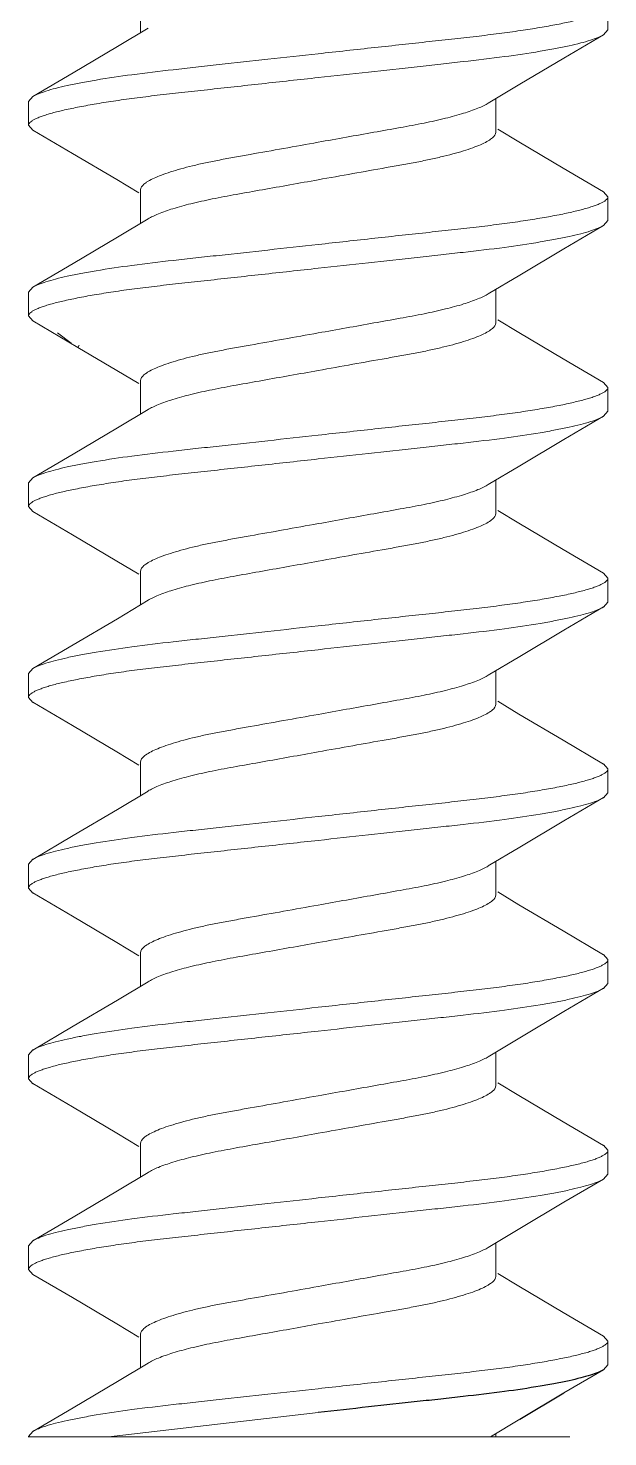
# Model space of a CAD drawing. Header units: inches. Extents: x 8 to 28, y 8.2 to 13.5.
# Drawn here: x 8.4572 to 8.6474, y 11.6636 to 12.1252 of the extents above; entities that cross this region are included whole.
import ezdxf

# ---------------------------------------------------------------- set-up
doc = ezdxf.new("R2010")
doc.units = ezdxf.units.IN
doc.header["$MEASUREMENT"] = 0
doc.layers.get('0').update_dxf_attribs({"true_color": 0xc2ced6})
doc.layers.add('SHADE-BRACKET', color=7, linetype='Continuous', lineweight=30)
doc.layers.add('SHADE-BRACKET_SCREW', color=7, linetype='Continuous', lineweight=5)

# ---------------------------------------------------------------- blocks, each defined once
blk = doc.blocks.new('SCREW1-085603')
at = {"color": 7, "linetype": 'Continuous'}
blk.add_line((8.61844, 11.66934), (8.63295, 11.67794), dxfattribs=at)
blk.add_open_spline([(8.64593, 11.68554), (8.64536, 11.6852), (8.64395, 11.68455), (8.64146, 11.68369), (8.63829, 11.6828), (8.63447, 11.68191), (8.63003, 11.68101), (8.62297, 11.67976), (8.61287, 11.67826), (8.60197, 11.67699), (8.59243, 11.67594), (8.58208, 11.6748), (8.56869, 11.67334), (8.55786, 11.67215), (8.55236, 11.67155)], degree=3, knots=[0, 0, 0, 0, 0.020948, 0.048787, 0.083488, 0.124911, 0.172786, 0.226791, 0.351632, 0.495834, 0.573894, 0.655173, 0.824996, 1, 1, 1, 1], dxfattribs=at)
at = {"layer": 'SHADE-BRACKET_SCREW', "linetype": 'Continuous'}
for p, q in [((8.49407, 12.13472), (8.49407, 12.12374)), ((8.64736, 12.12467), (8.64736, 12.13247)), ((8.49657, 12.12523), (8.48652, 12.11921)), ((8.64736, 12.12467), (8.64593, 12.12303)), ((8.48652, 12.11921), (8.47201, 12.11061)), ((8.63295, 12.11544), (8.64593, 12.12307)), ((8.61844, 12.10684), (8.63295, 12.11544)), ((8.47201, 12.11061), (8.45878, 12.10283)), ((8.60815, 12.10066), (8.61844, 12.10684)), ((8.45736, 12.10122), (8.45878, 12.10286)), ((8.45736, 12.10122), (8.45736, 12.09342)), ((8.61064, 12.10216), (8.61064, 12.09117)), ((8.45736, 12.09342), (8.45878, 12.09178)), ((8.45878, 12.09182), (8.47176, 12.08419)), ((8.61819, 12.08796), (8.61122, 12.09214)), ((8.63271, 12.07936), (8.61819, 12.08796)), ((8.47176, 12.08419), (8.48627, 12.07559)), ((8.64593, 12.07158), (8.63271, 12.07936)), ((8.48627, 12.07559), (8.49349, 12.07125)), ((8.49407, 12.07222), (8.49407, 12.06124)), ((8.64736, 12.06997), (8.64593, 12.07161)), ((8.64736, 12.06217), (8.64736, 12.06997)), ((8.49657, 12.06273), (8.48652, 12.05671)), ((8.63295, 12.05294), (8.64593, 12.06057)), ((8.64736, 12.06217), (8.64593, 12.06053)), ((8.48652, 12.05671), (8.47201, 12.04811)), ((8.61844, 12.04434), (8.63295, 12.05294)), ((8.47201, 12.04811), (8.45878, 12.04033)), ((8.45736, 12.03872), (8.45878, 12.04036)), ((8.60815, 12.03816), (8.61844, 12.04434)), ((8.45736, 12.03872), (8.45736, 12.03092)), ((8.61064, 12.03966), (8.61064, 12.02867)), ((8.45736, 12.03092), (8.45878, 12.02928)), ((8.45878, 12.02932), (8.47355, 12.02063)), ((8.61819, 12.02546), (8.61122, 12.02964)), ((8.46688, 12.02542), (8.47132, 12.02195)), ((8.63271, 12.01686), (8.61819, 12.02546)), ((8.47355, 12.02063), (8.47391, 12.02136)), ((8.47355, 12.02062), (8.48627, 12.01309)), ((8.48627, 12.01309), (8.49349, 12.00875)), ((8.64593, 12.00908), (8.63271, 12.01686)), ((8.49407, 12.00972), (8.49407, 11.99874)), ((8.64736, 12.00747), (8.64593, 12.00911)), ((8.64736, 11.99967), (8.64736, 12.00747)), ((8.49657, 12.00023), (8.48652, 11.99421)), ((8.64736, 11.99967), (8.64593, 11.99803)), ((8.48652, 11.99421), (8.47201, 11.98561)), ((8.63295, 11.99044), (8.64593, 11.99807)), ((8.61844, 11.98184), (8.63295, 11.99044)), ((8.47201, 11.98561), (8.45878, 11.97783)), ((8.60815, 11.97566), (8.61844, 11.98184)), ((8.45736, 11.97622), (8.45878, 11.97786)), ((8.45736, 11.97622), (8.45736, 11.96842)), ((8.61064, 11.97716), (8.61064, 11.96617)), ((8.45736, 11.96842), (8.45878, 11.96678)), ((8.45878, 11.96682), (8.47176, 11.95919)), ((8.61819, 11.96296), (8.61122, 11.96714)), ((8.63271, 11.95436), (8.61819, 11.96296)), ((8.47176, 11.95919), (8.48627, 11.95059)), ((8.64593, 11.94658), (8.63271, 11.95436)), ((8.48627, 11.95059), (8.49349, 11.94625)), ((8.49407, 11.94722), (8.49407, 11.93624)), ((8.64736, 11.94497), (8.64593, 11.94661)), ((8.64736, 11.93717), (8.64736, 11.94497)), ((8.49657, 11.93773), (8.48652, 11.93171)), ((8.63295, 11.92794), (8.64593, 11.93557)), ((8.64736, 11.93717), (8.64593, 11.93553)), ((8.48652, 11.93171), (8.47201, 11.92311)), ((8.61844, 11.91934), (8.63295, 11.92794)), ((8.47201, 11.92311), (8.45878, 11.91533)), ((8.60815, 11.91316), (8.61844, 11.91934)), ((8.45736, 11.91372), (8.45878, 11.91536)), ((8.45736, 11.91372), (8.45736, 11.90592)), ((8.61064, 11.91466), (8.61064, 11.90367)), ((8.45736, 11.90592), (8.45878, 11.90428)), ((8.45878, 11.90432), (8.47176, 11.89669)), ((8.61819, 11.90046), (8.61122, 11.90464)), ((8.63271, 11.89186), (8.61819, 11.90046)), ((8.47176, 11.89669), (8.48627, 11.88809)), ((8.48627, 11.88809), (8.49349, 11.88375)), ((8.64593, 11.88408), (8.63271, 11.89186)), ((8.49407, 11.88472), (8.49407, 11.87374)), ((8.64736, 11.88247), (8.64593, 11.88411)), ((8.64736, 11.87467), (8.64736, 11.88247)), ((8.49657, 11.87523), (8.48652, 11.86921)), ((8.64736, 11.87467), (8.64593, 11.87303)), ((8.63295, 11.86544), (8.64593, 11.87307)), ((8.48652, 11.86921), (8.47201, 11.86061)), ((8.61844, 11.85684), (8.63295, 11.86544)), ((8.47201, 11.86061), (8.45878, 11.85283)), ((8.60815, 11.85066), (8.61844, 11.85684)), ((8.45736, 11.85122), (8.45878, 11.85286)), ((8.45736, 11.85122), (8.45736, 11.84342)), ((8.61064, 11.85216), (8.61064, 11.84117)), ((8.45736, 11.84342), (8.45878, 11.84178)), ((8.45878, 11.84182), (8.47176, 11.83419)), ((8.61819, 11.83796), (8.61122, 11.84214)), ((8.63271, 11.82936), (8.61819, 11.83796)), ((8.47176, 11.83419), (8.48627, 11.82559)), ((8.64593, 11.82158), (8.63271, 11.82936)), ((8.48627, 11.82559), (8.49349, 11.82125)), ((8.49407, 11.82222), (8.49407, 11.81124)), ((8.64736, 11.81997), (8.64593, 11.82161)), ((8.64736, 11.81217), (8.64736, 11.81997)), ((8.49657, 11.81273), (8.48652, 11.80671)), ((8.63295, 11.80294), (8.64593, 11.81057)), ((8.64736, 11.81217), (8.64593, 11.81053)), ((8.48652, 11.80671), (8.47201, 11.79811)), ((8.61844, 11.79434), (8.63295, 11.80294)), ((8.47201, 11.79811), (8.45878, 11.79033)), ((8.60815, 11.78816), (8.61844, 11.79434)), ((8.45736, 11.78872), (8.45878, 11.79036)), ((8.45736, 11.78872), (8.45736, 11.78092)), ((8.61064, 11.78966), (8.61064, 11.77867)), ((8.45736, 11.78092), (8.45878, 11.77928)), ((8.45878, 11.77932), (8.47176, 11.77169)), ((8.61819, 11.77546), (8.61122, 11.77964)), ((8.63271, 11.76686), (8.61819, 11.77546)), ((8.47176, 11.77169), (8.48627, 11.76309)), ((8.64593, 11.75908), (8.63271, 11.76686)), ((8.48627, 11.76309), (8.49349, 11.75875)), ((8.49407, 11.75972), (8.49407, 11.74874)), ((8.64736, 11.75747), (8.64593, 11.75911)), ((8.64736, 11.74967), (8.64736, 11.75747)), ((8.49657, 11.75023), (8.48652, 11.74421)), ((8.64736, 11.74967), (8.64593, 11.74803)), ((8.63295, 11.74044), (8.64593, 11.74807)), ((8.48652, 11.74421), (8.47201, 11.73561)), ((8.61844, 11.73184), (8.63295, 11.74044)), ((8.47201, 11.73561), (8.45878, 11.72783)), ((8.60815, 11.72566), (8.61844, 11.73184)), ((8.45736, 11.72622), (8.45878, 11.72786)), ((8.45736, 11.72622), (8.45736, 11.71842)), ((8.61064, 11.72716), (8.61064, 11.71617)), ((8.45736, 11.71842), (8.45878, 11.71678)), ((8.61819, 11.71296), (8.61122, 11.71714)), ((8.45878, 11.71682), (8.47176, 11.70919)), ((8.63271, 11.70436), (8.61819, 11.71296)), ((8.47176, 11.70919), (8.48627, 11.70059)), ((8.64593, 11.69658), (8.63271, 11.70436)), ((8.48627, 11.70059), (8.49349, 11.69625)), ((8.49407, 11.69722), (8.49407, 11.68624)), ((8.64736, 11.69497), (8.64593, 11.69661)), ((8.64736, 11.68717), (8.64736, 11.69497)), ((8.49657, 11.68773), (8.48652, 11.68171)), ((8.63295, 11.67794), (8.64593, 11.68557)), ((8.64736, 11.68717), (8.64593, 11.68553))]:
    blk.add_line(p, q, dxfattribs=at)
at = {"layer": 'SHADE-BRACKET_SCREW'}
for p, q in [((8.48652, 11.68171), (8.47201, 11.67311)), ((8.47201, 11.67311), (8.45878, 11.66533)), ((8.55236, 11.67155), (8.48361, 11.66359)), ((8.60883, 11.66357), (8.61844, 11.66934)), ((8.63494, 11.66357), (8.45722, 11.66357)), ((8.45736, 11.66372), (8.45878, 11.66536)), ((8.61064, 11.66466), (8.61064, 11.66357))]:
    blk.add_line(p, q, dxfattribs=at)
at = {"layer": 'SHADE-BRACKET_SCREW', "linetype": 'Continuous'}
for points, knots in [([(8.55236, 12.11685), (8.55853, 12.11753), (8.56772, 12.11854), (8.57984, 12.11986), (8.58859, 12.12081), (8.59699, 12.12173), (8.60497, 12.12263), (8.61244, 12.12355), (8.61933, 12.12451), (8.62557, 12.12551), (8.63111, 12.12651), (8.63589, 12.12752), (8.63937, 12.12839), (8.64174, 12.1291), (8.6432, 12.12959), (8.64445, 12.13008), (8.64548, 12.13057), (8.64628, 12.13104), (8.64687, 12.13151), (8.64725, 12.13197), (8.64736, 12.13232), (8.64736, 12.13247)], [0, 0, 0, 0, 0.191926, 0.285647, 0.376594, 0.463938, 0.546872, 0.624622, 0.69646, 0.761742, 0.819858, 0.870312, 0.912669, 0.930712, 0.946635, 0.960426, 0.972091, 0.981675, 0.989299, 0.995219, 1, 1, 1, 1]), ([(8.64593, 12.12304), (8.64536, 12.1227), (8.64395, 12.12205), (8.64146, 12.12119), (8.63829, 12.1203), (8.63447, 12.11941), (8.63003, 12.11851), (8.62297, 12.11726), (8.61287, 12.11576), (8.60197, 12.11449), (8.59243, 12.11344), (8.58208, 12.1123), (8.56869, 12.11084), (8.55786, 12.10965), (8.55236, 12.10905)], [0, 0, 0, 0, 0.020948, 0.048787, 0.083488, 0.124911, 0.172786, 0.226791, 0.351632, 0.495834, 0.573894, 0.655173, 0.824996, 1, 1, 1, 1]), ([(8.45878, 12.10286), (8.45935, 12.1032), (8.46076, 12.10384), (8.46325, 12.10471), (8.46642, 12.10559), (8.47024, 12.10649), (8.47468, 12.10738), (8.48174, 12.10864), (8.49184, 12.11013), (8.50274, 12.11141), (8.51228, 12.11245), (8.52263, 12.11359), (8.53602, 12.11505), (8.54686, 12.11624), (8.55236, 12.11685)], [0, 0, 0, 0, 0.020948, 0.048787, 0.083489, 0.124912, 0.172787, 0.226792, 0.351633, 0.495836, 0.573896, 0.655174, 0.824996, 1, 1, 1, 1]), ([(8.55236, 12.10905), (8.54618, 12.10837), (8.53699, 12.10736), (8.52487, 12.10604), (8.51612, 12.10508), (8.50772, 12.10415), (8.49974, 12.10326), (8.49227, 12.10235), (8.48538, 12.10138), (8.47914, 12.10039), (8.4736, 12.09938), (8.46882, 12.09838), (8.46534, 12.09751), (8.46297, 12.0968), (8.46151, 12.0963), (8.46026, 12.09581), (8.45923, 12.09533), (8.45843, 12.09486), (8.45784, 12.09439), (8.45746, 12.09392), (8.45736, 12.09358), (8.45736, 12.09342)], [0, 0, 0, 0, 0.191926, 0.285649, 0.376598, 0.463942, 0.546875, 0.624623, 0.696462, 0.761746, 0.819863, 0.870316, 0.912672, 0.930715, 0.946638, 0.960429, 0.972093, 0.981677, 0.9893, 0.99522, 1, 1, 1, 1]), ([(8.55236, 12.08785), (8.55544, 12.0884), (8.56154, 12.08949), (8.57049, 12.09109), (8.579, 12.09261), (8.58684, 12.09403), (8.5938, 12.09557), (8.59969, 12.09717), (8.60386, 12.09859), (8.60654, 12.09976), (8.60765, 12.10035), (8.60815, 12.10064)], [0, 0, 0, 0, 0.163751, 0.323578, 0.475301, 0.615268, 0.740207, 0.847348, 0.934421, 0.969943, 1, 1, 1, 1]), ([(8.61064, 12.09117), (8.61064, 12.09045), (8.60987, 12.08956), (8.60886, 12.08879), (8.60777, 12.08809), (8.60607, 12.08723), (8.60362, 12.08622), (8.60068, 12.08522), (8.59729, 12.08421), (8.59346, 12.08322), (8.58923, 12.08225), (8.58464, 12.08133), (8.57974, 12.08043), (8.57273, 12.07918), (8.56357, 12.07756), (8.55614, 12.07623), (8.55236, 12.07555)], [0, 0, 0, 0, 0.035498, 0.048473, 0.063325, 0.098788, 0.141982, 0.192728, 0.250682, 0.315413, 0.386372, 0.462975, 0.54456, 0.630399, 0.811708, 1, 1, 1, 1]), ([(8.49407, 12.07222), (8.49407, 12.07295), (8.49484, 12.07383), (8.49585, 12.0746), (8.49694, 12.07531), (8.49864, 12.07617), (8.50109, 12.07717), (8.50403, 12.07818), (8.50743, 12.07918), (8.51125, 12.08018), (8.51548, 12.08114), (8.52007, 12.08206), (8.52497, 12.08296), (8.53198, 12.08421), (8.54114, 12.08584), (8.54857, 12.08717), (8.55236, 12.08785)], [0, 0, 0, 0, 0.0355, 0.048476, 0.063327, 0.09879, 0.141984, 0.19273, 0.250683, 0.315414, 0.386374, 0.462977, 0.544561, 0.6304, 0.811708, 1, 1, 1, 1]), ([(8.49656, 12.06274), (8.49706, 12.06304), (8.49817, 12.06362), (8.50085, 12.0648), (8.50501, 12.06623), (8.51091, 12.06782), (8.51787, 12.06935), (8.52571, 12.07081), (8.53422, 12.07231), (8.54318, 12.0739), (8.54927, 12.07499), (8.55236, 12.07555)], [0, 0, 0, 0, 0.030085, 0.065638, 0.152728, 0.259843, 0.384768, 0.524736, 0.676447, 0.836264, 1, 1, 1, 1]), ([(8.55236, 12.05435), (8.55853, 12.05503), (8.56772, 12.05604), (8.57984, 12.05736), (8.58859, 12.05831), (8.59699, 12.05923), (8.60497, 12.06013), (8.61244, 12.06105), (8.61933, 12.06201), (8.62557, 12.06301), (8.63111, 12.06401), (8.63589, 12.06502), (8.63937, 12.06589), (8.64174, 12.0666), (8.6432, 12.06709), (8.64445, 12.06758), (8.64548, 12.06807), (8.64628, 12.06854), (8.64687, 12.06901), (8.64725, 12.06947), (8.64736, 12.06982), (8.64736, 12.06997)], [0, 0, 0, 0, 0.191926, 0.285647, 0.376594, 0.463938, 0.546872, 0.624622, 0.69646, 0.761742, 0.819858, 0.870312, 0.912669, 0.930712, 0.946635, 0.960426, 0.972091, 0.981675, 0.989299, 0.995219, 1, 1, 1, 1]), ([(8.64593, 12.06054), (8.64536, 12.0602), (8.64395, 12.05955), (8.64146, 12.05869), (8.63829, 12.0578), (8.63447, 12.05691), (8.63003, 12.05601), (8.62297, 12.05476), (8.61287, 12.05326), (8.60197, 12.05199), (8.59243, 12.05094), (8.58208, 12.0498), (8.56869, 12.04834), (8.55786, 12.04715), (8.55236, 12.04655)], [0, 0, 0, 0, 0.020948, 0.048787, 0.083488, 0.124911, 0.172786, 0.226791, 0.351632, 0.495834, 0.573894, 0.655173, 0.824996, 1, 1, 1, 1]), ([(8.45878, 12.04036), (8.45935, 12.0407), (8.46076, 12.04134), (8.46325, 12.04221), (8.46642, 12.04309), (8.47024, 12.04399), (8.47468, 12.04488), (8.48174, 12.04614), (8.49184, 12.04763), (8.50274, 12.04891), (8.51228, 12.04995), (8.52263, 12.05109), (8.53602, 12.05255), (8.54686, 12.05374), (8.55236, 12.05435)], [0, 0, 0, 0, 0.020948, 0.048787, 0.083489, 0.124912, 0.172787, 0.226792, 0.351633, 0.495836, 0.573896, 0.655174, 0.824996, 1, 1, 1, 1]), ([(8.55236, 12.04655), (8.54618, 12.04587), (8.53699, 12.04486), (8.52487, 12.04354), (8.51612, 12.04258), (8.50772, 12.04165), (8.49974, 12.04076), (8.49227, 12.03985), (8.48538, 12.03888), (8.47914, 12.03789), (8.4736, 12.03688), (8.46882, 12.03588), (8.46534, 12.03501), (8.46297, 12.0343), (8.46151, 12.0338), (8.46026, 12.03331), (8.45923, 12.03283), (8.45843, 12.03236), (8.45784, 12.03189), (8.45746, 12.03142), (8.45736, 12.03108), (8.45736, 12.03092)], [0, 0, 0, 0, 0.191926, 0.285649, 0.376598, 0.463942, 0.546875, 0.624623, 0.696462, 0.761746, 0.819863, 0.870316, 0.912672, 0.930715, 0.946638, 0.960429, 0.972093, 0.981677, 0.9893, 0.99522, 1, 1, 1, 1]), ([(8.55236, 12.02535), (8.55544, 12.0259), (8.56154, 12.02699), (8.57049, 12.02859), (8.579, 12.03011), (8.58684, 12.03153), (8.5938, 12.03307), (8.59969, 12.03467), (8.60386, 12.03609), (8.60654, 12.03726), (8.60765, 12.03785), (8.60815, 12.03814)], [0, 0, 0, 0, 0.163751, 0.323578, 0.475301, 0.615268, 0.740207, 0.847348, 0.934421, 0.969943, 1, 1, 1, 1]), ([(8.61064, 12.02867), (8.61064, 12.02795), (8.60987, 12.02706), (8.60886, 12.02629), (8.60777, 12.02559), (8.60607, 12.02473), (8.60362, 12.02372), (8.60068, 12.02272), (8.59729, 12.02171), (8.59346, 12.02072), (8.58923, 12.01975), (8.58464, 12.01883), (8.57974, 12.01793), (8.57273, 12.01668), (8.56357, 12.01506), (8.55614, 12.01373), (8.55236, 12.01305)], [0, 0, 0, 0, 0.035498, 0.048473, 0.063325, 0.098788, 0.141982, 0.192728, 0.250682, 0.315413, 0.386372, 0.462975, 0.54456, 0.630399, 0.811708, 1, 1, 1, 1]), ([(8.49407, 12.00972), (8.49407, 12.01045), (8.49484, 12.01133), (8.49585, 12.0121), (8.49694, 12.01281), (8.49864, 12.01367), (8.50109, 12.01467), (8.50403, 12.01568), (8.50743, 12.01668), (8.51125, 12.01768), (8.51548, 12.01864), (8.52007, 12.01956), (8.52497, 12.02046), (8.53198, 12.02171), (8.54114, 12.02334), (8.54857, 12.02467), (8.55236, 12.02535)], [0, 0, 0, 0, 0.0355, 0.048476, 0.063327, 0.09879, 0.141984, 0.19273, 0.250683, 0.315414, 0.386374, 0.462977, 0.544561, 0.6304, 0.811708, 1, 1, 1, 1]), ([(8.49656, 12.00024), (8.49706, 12.00054), (8.49817, 12.00112), (8.50085, 12.0023), (8.50501, 12.00373), (8.51091, 12.00532), (8.51787, 12.00685), (8.52571, 12.00831), (8.53422, 12.00981), (8.54318, 12.0114), (8.54927, 12.01249), (8.55236, 12.01305)], [0, 0, 0, 0, 0.030085, 0.065638, 0.152728, 0.259843, 0.384768, 0.524736, 0.676447, 0.836264, 1, 1, 1, 1]), ([(8.55236, 11.99185), (8.55853, 11.99253), (8.56772, 11.99354), (8.57984, 11.99486), (8.58859, 11.99581), (8.59699, 11.99673), (8.60497, 11.99763), (8.61244, 11.99855), (8.61933, 11.99951), (8.62557, 12.00051), (8.63111, 12.00151), (8.63589, 12.00252), (8.63937, 12.00339), (8.64174, 12.0041), (8.6432, 12.00459), (8.64445, 12.00508), (8.64548, 12.00557), (8.64628, 12.00604), (8.64687, 12.00651), (8.64725, 12.00697), (8.64736, 12.00732), (8.64736, 12.00747)], [0, 0, 0, 0, 0.191926, 0.285647, 0.376594, 0.463938, 0.546872, 0.624622, 0.69646, 0.761742, 0.819858, 0.870312, 0.912669, 0.930712, 0.946635, 0.960426, 0.972091, 0.981675, 0.989299, 0.995219, 1, 1, 1, 1]), ([(8.64593, 11.99804), (8.64536, 11.9977), (8.64395, 11.99705), (8.64146, 11.99619), (8.63829, 11.9953), (8.63447, 11.99441), (8.63003, 11.99351), (8.62297, 11.99226), (8.61287, 11.99076), (8.60197, 11.98949), (8.59243, 11.98844), (8.58208, 11.9873), (8.56869, 11.98584), (8.55786, 11.98465), (8.55236, 11.98405)], [0, 0, 0, 0, 0.020948, 0.048787, 0.083488, 0.124911, 0.172786, 0.226791, 0.351632, 0.495834, 0.573894, 0.655173, 0.824996, 1, 1, 1, 1]), ([(8.45878, 11.97786), (8.45935, 11.9782), (8.46076, 11.97884), (8.46325, 11.97971), (8.46642, 11.98059), (8.47024, 11.98149), (8.47468, 11.98238), (8.48174, 11.98364), (8.49184, 11.98513), (8.50274, 11.98641), (8.51228, 11.98745), (8.52263, 11.98859), (8.53602, 11.99005), (8.54686, 11.99124), (8.55236, 11.99185)], [0, 0, 0, 0, 0.020948, 0.048787, 0.083489, 0.124912, 0.172787, 0.226792, 0.351633, 0.495836, 0.573896, 0.655174, 0.824996, 1, 1, 1, 1]), ([(8.55236, 11.98405), (8.54618, 11.98337), (8.53699, 11.98236), (8.52487, 11.98104), (8.51612, 11.98008), (8.50772, 11.97915), (8.49974, 11.97826), (8.49227, 11.97735), (8.48538, 11.97638), (8.47914, 11.97539), (8.4736, 11.97438), (8.46882, 11.97338), (8.46534, 11.97251), (8.46297, 11.9718), (8.46151, 11.9713), (8.46026, 11.97081), (8.45923, 11.97033), (8.45843, 11.96986), (8.45784, 11.96939), (8.45746, 11.96892), (8.45736, 11.96858), (8.45736, 11.96842)], [0, 0, 0, 0, 0.191926, 0.285649, 0.376598, 0.463942, 0.546875, 0.624623, 0.696462, 0.761746, 0.819863, 0.870316, 0.912672, 0.930715, 0.946638, 0.960429, 0.972093, 0.981677, 0.9893, 0.99522, 1, 1, 1, 1]), ([(8.55236, 11.96285), (8.55544, 11.9634), (8.56154, 11.96449), (8.57049, 11.96609), (8.579, 11.96761), (8.58684, 11.96903), (8.5938, 11.97057), (8.59969, 11.97217), (8.60386, 11.97359), (8.60654, 11.97476), (8.60765, 11.97535), (8.60815, 11.97564)], [0, 0, 0, 0, 0.163751, 0.323578, 0.475301, 0.615268, 0.740207, 0.847348, 0.934421, 0.969943, 1, 1, 1, 1]), ([(8.49407, 11.94722), (8.49407, 11.94795), (8.49484, 11.94883), (8.49585, 11.9496), (8.49694, 11.95031), (8.49864, 11.95117), (8.50109, 11.95217), (8.50403, 11.95318), (8.50743, 11.95418), (8.51125, 11.95518), (8.51548, 11.95614), (8.52007, 11.95706), (8.52497, 11.95796), (8.53198, 11.95921), (8.54114, 11.96084), (8.54857, 11.96217), (8.55236, 11.96285)], [0, 0, 0, 0, 0.0355, 0.048476, 0.063327, 0.09879, 0.141984, 0.19273, 0.250683, 0.315414, 0.386374, 0.462977, 0.544561, 0.6304, 0.811708, 1, 1, 1, 1]), ([(8.61064, 11.96617), (8.61064, 11.96545), (8.60987, 11.96456), (8.60886, 11.96379), (8.60777, 11.96309), (8.60607, 11.96223), (8.60362, 11.96122), (8.60068, 11.96022), (8.59729, 11.95921), (8.59346, 11.95822), (8.58923, 11.95725), (8.58464, 11.95633), (8.57974, 11.95543), (8.57273, 11.95418), (8.56357, 11.95256), (8.55614, 11.95123), (8.55236, 11.95055)], [0, 0, 0, 0, 0.035498, 0.048473, 0.063325, 0.098788, 0.141982, 0.192728, 0.250682, 0.315413, 0.386372, 0.462975, 0.54456, 0.630399, 0.811708, 1, 1, 1, 1]), ([(8.49656, 11.93774), (8.49706, 11.93804), (8.49817, 11.93862), (8.50085, 11.9398), (8.50501, 11.94123), (8.51091, 11.94282), (8.51787, 11.94435), (8.52571, 11.94581), (8.53422, 11.94731), (8.54318, 11.9489), (8.54927, 11.94999), (8.55236, 11.95055)], [0, 0, 0, 0, 0.030085, 0.065638, 0.152728, 0.259843, 0.384768, 0.524736, 0.676447, 0.836264, 1, 1, 1, 1]), ([(8.55236, 11.92935), (8.55853, 11.93003), (8.56772, 11.93104), (8.57984, 11.93236), (8.58859, 11.93331), (8.59699, 11.93423), (8.60497, 11.93513), (8.61244, 11.93605), (8.61933, 11.93701), (8.62557, 11.93801), (8.63111, 11.93901), (8.63589, 11.94002), (8.63937, 11.94089), (8.64174, 11.9416), (8.6432, 11.94209), (8.64445, 11.94258), (8.64548, 11.94307), (8.64628, 11.94354), (8.64687, 11.94401), (8.64725, 11.94447), (8.64736, 11.94482), (8.64736, 11.94497)], [0, 0, 0, 0, 0.191926, 0.285647, 0.376594, 0.463938, 0.546872, 0.624622, 0.69646, 0.761742, 0.819858, 0.870312, 0.912669, 0.930712, 0.946635, 0.960426, 0.972091, 0.981675, 0.989299, 0.995219, 1, 1, 1, 1]), ([(8.64593, 11.93554), (8.64536, 11.9352), (8.64395, 11.93455), (8.64146, 11.93369), (8.63829, 11.9328), (8.63447, 11.93191), (8.63003, 11.93101), (8.62297, 11.92976), (8.61287, 11.92826), (8.60197, 11.92699), (8.59243, 11.92594), (8.58208, 11.9248), (8.56869, 11.92334), (8.55786, 11.92215), (8.55236, 11.92155)], [0, 0, 0, 0, 0.020948, 0.048787, 0.083488, 0.124911, 0.172786, 0.226791, 0.351632, 0.495834, 0.573894, 0.655173, 0.824996, 1, 1, 1, 1]), ([(8.45878, 11.91536), (8.45935, 11.9157), (8.46076, 11.91634), (8.46325, 11.91721), (8.46642, 11.91809), (8.47024, 11.91899), (8.47468, 11.91988), (8.48174, 11.92114), (8.49184, 11.92263), (8.50274, 11.92391), (8.51228, 11.92495), (8.52263, 11.92609), (8.53602, 11.92755), (8.54686, 11.92874), (8.55236, 11.92935)], [0, 0, 0, 0, 0.020948, 0.048787, 0.083489, 0.124912, 0.172787, 0.226792, 0.351633, 0.495836, 0.573896, 0.655174, 0.824996, 1, 1, 1, 1]), ([(8.55236, 11.92155), (8.54618, 11.92087), (8.53699, 11.91986), (8.52487, 11.91854), (8.51612, 11.91758), (8.50772, 11.91665), (8.49974, 11.91576), (8.49227, 11.91485), (8.48538, 11.91388), (8.47914, 11.91289), (8.4736, 11.91188), (8.46882, 11.91088), (8.46534, 11.91001), (8.46297, 11.9093), (8.46151, 11.9088), (8.46026, 11.90831), (8.45923, 11.90783), (8.45843, 11.90736), (8.45784, 11.90689), (8.45746, 11.90642), (8.45736, 11.90608), (8.45736, 11.90592)], [0, 0, 0, 0, 0.191926, 0.285649, 0.376598, 0.463942, 0.546875, 0.624623, 0.696462, 0.761746, 0.819863, 0.870316, 0.912672, 0.930715, 0.946638, 0.960429, 0.972093, 0.981677, 0.9893, 0.99522, 1, 1, 1, 1]), ([(8.55236, 11.90035), (8.55544, 11.9009), (8.56154, 11.90199), (8.57049, 11.90359), (8.579, 11.90511), (8.58684, 11.90653), (8.5938, 11.90807), (8.59969, 11.90967), (8.60386, 11.91109), (8.60654, 11.91226), (8.60765, 11.91285), (8.60815, 11.91314)], [0, 0, 0, 0, 0.163751, 0.323578, 0.475301, 0.615268, 0.740207, 0.847348, 0.934421, 0.969943, 1, 1, 1, 1]), ([(8.61064, 11.90367), (8.61064, 11.90295), (8.60987, 11.90206), (8.60886, 11.90129), (8.60777, 11.90059), (8.60607, 11.89973), (8.60362, 11.89872), (8.60068, 11.89772), (8.59729, 11.89671), (8.59346, 11.89572), (8.58923, 11.89475), (8.58464, 11.89383), (8.57974, 11.89293), (8.57273, 11.89168), (8.56357, 11.89006), (8.55614, 11.88873), (8.55236, 11.88805)], [0, 0, 0, 0, 0.035498, 0.048473, 0.063325, 0.098788, 0.141982, 0.192728, 0.250682, 0.315413, 0.386372, 0.462975, 0.54456, 0.630399, 0.811708, 1, 1, 1, 1]), ([(8.49407, 11.88472), (8.49407, 11.88545), (8.49484, 11.88633), (8.49585, 11.8871), (8.49694, 11.88781), (8.49864, 11.88867), (8.50109, 11.88967), (8.50403, 11.89068), (8.50743, 11.89168), (8.51125, 11.89268), (8.51548, 11.89364), (8.52007, 11.89456), (8.52497, 11.89546), (8.53198, 11.89671), (8.54114, 11.89834), (8.54857, 11.89967), (8.55236, 11.90035)], [0, 0, 0, 0, 0.0355, 0.048476, 0.063327, 0.09879, 0.141984, 0.19273, 0.250683, 0.315414, 0.386374, 0.462977, 0.544561, 0.6304, 0.811708, 1, 1, 1, 1]), ([(8.49656, 11.87524), (8.49706, 11.87554), (8.49817, 11.87612), (8.50085, 11.8773), (8.50501, 11.87873), (8.51091, 11.88032), (8.51787, 11.88185), (8.52571, 11.88331), (8.53422, 11.88481), (8.54318, 11.8864), (8.54927, 11.88749), (8.55236, 11.88805)], [0, 0, 0, 0, 0.030085, 0.065638, 0.152728, 0.259843, 0.384768, 0.524736, 0.676447, 0.836264, 1, 1, 1, 1]), ([(8.55236, 11.86685), (8.55853, 11.86753), (8.56772, 11.86854), (8.57984, 11.86986), (8.58859, 11.87081), (8.59699, 11.87173), (8.60497, 11.87263), (8.61244, 11.87355), (8.61933, 11.87451), (8.62557, 11.87551), (8.63111, 11.87651), (8.63589, 11.87752), (8.63937, 11.87839), (8.64174, 11.8791), (8.6432, 11.87959), (8.64445, 11.88008), (8.64548, 11.88057), (8.64628, 11.88104), (8.64687, 11.88151), (8.64725, 11.88197), (8.64736, 11.88232), (8.64736, 11.88247)], [0, 0, 0, 0, 0.191926, 0.285647, 0.376594, 0.463938, 0.546872, 0.624622, 0.69646, 0.761742, 0.819858, 0.870312, 0.912669, 0.930712, 0.946635, 0.960426, 0.972091, 0.981675, 0.989299, 0.995219, 1, 1, 1, 1]), ([(8.64593, 11.87304), (8.64536, 11.8727), (8.64395, 11.87205), (8.64146, 11.87119), (8.63829, 11.8703), (8.63447, 11.86941), (8.63003, 11.86851), (8.62297, 11.86726), (8.61287, 11.86576), (8.60197, 11.86449), (8.59243, 11.86344), (8.58208, 11.8623), (8.56869, 11.86084), (8.55786, 11.85965), (8.55236, 11.85905)], [0, 0, 0, 0, 0.020948, 0.048787, 0.083488, 0.124911, 0.172786, 0.226791, 0.351632, 0.495834, 0.573894, 0.655173, 0.824996, 1, 1, 1, 1]), ([(8.45878, 11.85286), (8.45935, 11.8532), (8.46076, 11.85384), (8.46325, 11.85471), (8.46642, 11.85559), (8.47024, 11.85649), (8.47468, 11.85738), (8.48174, 11.85864), (8.49184, 11.86013), (8.50274, 11.86141), (8.51228, 11.86245), (8.52263, 11.86359), (8.53602, 11.86505), (8.54686, 11.86624), (8.55236, 11.86685)], [0, 0, 0, 0, 0.020948, 0.048787, 0.083489, 0.124912, 0.172787, 0.226792, 0.351633, 0.495836, 0.573896, 0.655174, 0.824996, 1, 1, 1, 1]), ([(8.55236, 11.85905), (8.54618, 11.85837), (8.53699, 11.85736), (8.52487, 11.85604), (8.51612, 11.85508), (8.50772, 11.85415), (8.49974, 11.85326), (8.49227, 11.85235), (8.48538, 11.85138), (8.47914, 11.85039), (8.4736, 11.84938), (8.46882, 11.84838), (8.46534, 11.84751), (8.46297, 11.8468), (8.46151, 11.8463), (8.46026, 11.84581), (8.45923, 11.84533), (8.45843, 11.84486), (8.45784, 11.84439), (8.45746, 11.84392), (8.45736, 11.84358), (8.45736, 11.84342)], [0, 0, 0, 0, 0.191926, 0.285649, 0.376598, 0.463942, 0.546875, 0.624623, 0.696462, 0.761746, 0.819863, 0.870316, 0.912672, 0.930715, 0.946638, 0.960429, 0.972093, 0.981677, 0.9893, 0.99522, 1, 1, 1, 1]), ([(8.55236, 11.83785), (8.55544, 11.8384), (8.56154, 11.83949), (8.57049, 11.84109), (8.579, 11.84261), (8.58684, 11.84403), (8.5938, 11.84557), (8.59969, 11.84717), (8.60386, 11.84859), (8.60654, 11.84976), (8.60765, 11.85035), (8.60815, 11.85064)], [0, 0, 0, 0, 0.163751, 0.323578, 0.475301, 0.615268, 0.740207, 0.847348, 0.934421, 0.969943, 1, 1, 1, 1]), ([(8.49407, 11.82222), (8.49407, 11.82295), (8.49484, 11.82383), (8.49585, 11.8246), (8.49694, 11.82531), (8.49864, 11.82617), (8.50109, 11.82717), (8.50403, 11.82818), (8.50743, 11.82918), (8.51125, 11.83018), (8.51548, 11.83114), (8.52007, 11.83206), (8.52497, 11.83296), (8.53198, 11.83421), (8.54114, 11.83584), (8.54857, 11.83717), (8.55236, 11.83785)], [0, 0, 0, 0, 0.0355, 0.048476, 0.063327, 0.09879, 0.141984, 0.19273, 0.250683, 0.315414, 0.386374, 0.462977, 0.544561, 0.6304, 0.811708, 1, 1, 1, 1]), ([(8.61064, 11.84117), (8.61064, 11.84045), (8.60987, 11.83956), (8.60886, 11.83879), (8.60777, 11.83809), (8.60607, 11.83723), (8.60362, 11.83622), (8.60068, 11.83522), (8.59729, 11.83421), (8.59346, 11.83322), (8.58923, 11.83225), (8.58464, 11.83133), (8.57974, 11.83043), (8.57273, 11.82918), (8.56357, 11.82756), (8.55614, 11.82623), (8.55236, 11.82555)], [0, 0, 0, 0, 0.035498, 0.048473, 0.063325, 0.098788, 0.141982, 0.192728, 0.250682, 0.315413, 0.386372, 0.462975, 0.54456, 0.630399, 0.811708, 1, 1, 1, 1]), ([(8.49656, 11.81274), (8.49706, 11.81304), (8.49817, 11.81362), (8.50085, 11.8148), (8.50501, 11.81623), (8.51091, 11.81782), (8.51787, 11.81935), (8.52571, 11.82081), (8.53422, 11.82231), (8.54318, 11.8239), (8.54927, 11.82499), (8.55236, 11.82555)], [0, 0, 0, 0, 0.030085, 0.065638, 0.152728, 0.259843, 0.384768, 0.524736, 0.676447, 0.836264, 1, 1, 1, 1]), ([(8.55236, 11.80435), (8.55853, 11.80503), (8.56772, 11.80604), (8.57984, 11.80736), (8.58859, 11.80831), (8.59699, 11.80923), (8.60497, 11.81013), (8.61244, 11.81105), (8.61933, 11.81201), (8.62557, 11.81301), (8.63111, 11.81401), (8.63589, 11.81502), (8.63937, 11.81589), (8.64174, 11.8166), (8.6432, 11.81709), (8.64445, 11.81758), (8.64548, 11.81807), (8.64628, 11.81854), (8.64687, 11.81901), (8.64725, 11.81947), (8.64736, 11.81982), (8.64736, 11.81997)], [0, 0, 0, 0, 0.191926, 0.285647, 0.376594, 0.463938, 0.546872, 0.624622, 0.69646, 0.761742, 0.819858, 0.870312, 0.912669, 0.930712, 0.946635, 0.960426, 0.972091, 0.981675, 0.989299, 0.995219, 1, 1, 1, 1]), ([(8.64593, 11.81054), (8.64536, 11.8102), (8.64395, 11.80955), (8.64146, 11.80869), (8.63829, 11.8078), (8.63447, 11.80691), (8.63003, 11.80601), (8.62297, 11.80476), (8.61287, 11.80326), (8.60197, 11.80199), (8.59243, 11.80094), (8.58208, 11.7998), (8.56869, 11.79834), (8.55786, 11.79715), (8.55236, 11.79655)], [0, 0, 0, 0, 0.020948, 0.048787, 0.083488, 0.124911, 0.172786, 0.226791, 0.351632, 0.495834, 0.573894, 0.655173, 0.824996, 1, 1, 1, 1]), ([(8.45878, 11.79036), (8.45935, 11.7907), (8.46076, 11.79134), (8.46325, 11.79221), (8.46642, 11.79309), (8.47024, 11.79399), (8.47468, 11.79488), (8.48174, 11.79614), (8.49184, 11.79763), (8.50274, 11.79891), (8.51228, 11.79995), (8.52263, 11.80109), (8.53602, 11.80255), (8.54686, 11.80374), (8.55236, 11.80435)], [0, 0, 0, 0, 0.020948, 0.048787, 0.083489, 0.124912, 0.172787, 0.226792, 0.351633, 0.495836, 0.573896, 0.655174, 0.824996, 1, 1, 1, 1]), ([(8.55236, 11.79655), (8.54618, 11.79587), (8.53699, 11.79486), (8.52487, 11.79354), (8.51612, 11.79258), (8.50772, 11.79165), (8.49974, 11.79076), (8.49227, 11.78985), (8.48538, 11.78888), (8.47914, 11.78789), (8.4736, 11.78688), (8.46882, 11.78588), (8.46534, 11.78501), (8.46297, 11.7843), (8.46151, 11.7838), (8.46026, 11.78331), (8.45923, 11.78283), (8.45843, 11.78236), (8.45784, 11.78189), (8.45746, 11.78142), (8.45736, 11.78108), (8.45736, 11.78092)], [0, 0, 0, 0, 0.191926, 0.285649, 0.376598, 0.463942, 0.546875, 0.624623, 0.696462, 0.761746, 0.819863, 0.870316, 0.912672, 0.930715, 0.946638, 0.960429, 0.972093, 0.981677, 0.9893, 0.99522, 1, 1, 1, 1]), ([(8.55236, 11.77535), (8.55544, 11.7759), (8.56154, 11.77699), (8.57049, 11.77859), (8.579, 11.78011), (8.58684, 11.78153), (8.5938, 11.78307), (8.59969, 11.78467), (8.60386, 11.78609), (8.60654, 11.78726), (8.60765, 11.78785), (8.60815, 11.78814)], [0, 0, 0, 0, 0.163751, 0.323578, 0.475301, 0.615268, 0.740207, 0.847348, 0.934421, 0.969943, 1, 1, 1, 1]), ([(8.61064, 11.77867), (8.61064, 11.77795), (8.60987, 11.77706), (8.60886, 11.77629), (8.60777, 11.77559), (8.60607, 11.77473), (8.60362, 11.77372), (8.60068, 11.77272), (8.59729, 11.77171), (8.59346, 11.77072), (8.58923, 11.76975), (8.58464, 11.76883), (8.57974, 11.76793), (8.57273, 11.76668), (8.56357, 11.76506), (8.55614, 11.76373), (8.55236, 11.76305)], [0, 0, 0, 0, 0.035498, 0.048473, 0.063325, 0.098788, 0.141982, 0.192728, 0.250682, 0.315413, 0.386372, 0.462975, 0.54456, 0.630399, 0.811708, 1, 1, 1, 1]), ([(8.49407, 11.75972), (8.49407, 11.76045), (8.49484, 11.76133), (8.49585, 11.7621), (8.49694, 11.76281), (8.49864, 11.76367), (8.50109, 11.76467), (8.50403, 11.76568), (8.50743, 11.76668), (8.51125, 11.76768), (8.51548, 11.76864), (8.52007, 11.76956), (8.52497, 11.77046), (8.53198, 11.77171), (8.54114, 11.77334), (8.54857, 11.77467), (8.55236, 11.77535)], [0, 0, 0, 0, 0.0355, 0.048476, 0.063327, 0.09879, 0.141984, 0.19273, 0.250683, 0.315414, 0.386374, 0.462977, 0.544561, 0.6304, 0.811708, 1, 1, 1, 1]), ([(8.49656, 11.75024), (8.49706, 11.75054), (8.49817, 11.75112), (8.50085, 11.7523), (8.50501, 11.75373), (8.51091, 11.75532), (8.51787, 11.75685), (8.52571, 11.75831), (8.53422, 11.75981), (8.54318, 11.7614), (8.54927, 11.76249), (8.55236, 11.76305)], [0, 0, 0, 0, 0.030085, 0.065638, 0.152728, 0.259843, 0.384768, 0.524736, 0.676447, 0.836264, 1, 1, 1, 1]), ([(8.55236, 11.74185), (8.55853, 11.74253), (8.56772, 11.74354), (8.57984, 11.74486), (8.58859, 11.74581), (8.59699, 11.74673), (8.60497, 11.74763), (8.61244, 11.74855), (8.61933, 11.74951), (8.62557, 11.75051), (8.63111, 11.75151), (8.63589, 11.75252), (8.63937, 11.75339), (8.64174, 11.7541), (8.6432, 11.75459), (8.64445, 11.75508), (8.64548, 11.75557), (8.64628, 11.75604), (8.64687, 11.75651), (8.64725, 11.75697), (8.64736, 11.75732), (8.64736, 11.75747)], [0, 0, 0, 0, 0.191926, 0.285647, 0.376594, 0.463938, 0.546872, 0.624622, 0.69646, 0.761742, 0.819858, 0.870312, 0.912669, 0.930712, 0.946635, 0.960426, 0.972091, 0.981675, 0.989299, 0.995219, 1, 1, 1, 1]), ([(8.64593, 11.74804), (8.64536, 11.7477), (8.64395, 11.74705), (8.64146, 11.74619), (8.63829, 11.7453), (8.63447, 11.74441), (8.63003, 11.74351), (8.62297, 11.74226), (8.61287, 11.74076), (8.60197, 11.73949), (8.59243, 11.73844), (8.58208, 11.7373), (8.56869, 11.73584), (8.55786, 11.73465), (8.55236, 11.73405)], [0, 0, 0, 0, 0.020948, 0.048787, 0.083488, 0.124911, 0.172786, 0.226791, 0.351632, 0.495834, 0.573894, 0.655173, 0.824996, 1, 1, 1, 1]), ([(8.45878, 11.72786), (8.45935, 11.7282), (8.46076, 11.72884), (8.46325, 11.72971), (8.46642, 11.73059), (8.47024, 11.73149), (8.47468, 11.73238), (8.48174, 11.73364), (8.49184, 11.73513), (8.50274, 11.73641), (8.51228, 11.73745), (8.52263, 11.73859), (8.53602, 11.74005), (8.54686, 11.74124), (8.55236, 11.74185)], [0, 0, 0, 0, 0.020948, 0.048787, 0.083489, 0.124912, 0.172787, 0.226792, 0.351633, 0.495836, 0.573896, 0.655174, 0.824996, 1, 1, 1, 1]), ([(8.55236, 11.73405), (8.54618, 11.73337), (8.53699, 11.73236), (8.52487, 11.73104), (8.51612, 11.73008), (8.50772, 11.72915), (8.49974, 11.72826), (8.49227, 11.72735), (8.48538, 11.72638), (8.47914, 11.72539), (8.4736, 11.72438), (8.46882, 11.72338), (8.46534, 11.72251), (8.46297, 11.7218), (8.46151, 11.7213), (8.46026, 11.72081), (8.45923, 11.72033), (8.45843, 11.71986), (8.45784, 11.71939), (8.45746, 11.71892), (8.45736, 11.71858), (8.45736, 11.71842)], [0, 0, 0, 0, 0.191926, 0.285649, 0.376598, 0.463942, 0.546875, 0.624623, 0.696462, 0.761746, 0.819863, 0.870316, 0.912672, 0.930715, 0.946638, 0.960429, 0.972093, 0.981677, 0.9893, 0.99522, 1, 1, 1, 1]), ([(8.55236, 11.71285), (8.55544, 11.7134), (8.56154, 11.71449), (8.57049, 11.71609), (8.579, 11.71761), (8.58684, 11.71903), (8.5938, 11.72057), (8.59969, 11.72217), (8.60386, 11.72359), (8.60654, 11.72476), (8.60765, 11.72535), (8.60815, 11.72564)], [0, 0, 0, 0, 0.163751, 0.323578, 0.475301, 0.615268, 0.740207, 0.847348, 0.934421, 0.969943, 1, 1, 1, 1]), ([(8.49407, 11.69722), (8.49407, 11.69795), (8.49484, 11.69883), (8.49585, 11.6996), (8.49694, 11.70031), (8.49864, 11.70117), (8.50109, 11.70217), (8.50403, 11.70318), (8.50743, 11.70418), (8.51125, 11.70518), (8.51548, 11.70614), (8.52007, 11.70706), (8.52497, 11.70796), (8.53198, 11.70921), (8.54114, 11.71084), (8.54857, 11.71217), (8.55236, 11.71285)], [0, 0, 0, 0, 0.0355, 0.048476, 0.063327, 0.09879, 0.141984, 0.19273, 0.250683, 0.315414, 0.386374, 0.462977, 0.544561, 0.6304, 0.811708, 1, 1, 1, 1]), ([(8.61064, 11.71617), (8.61064, 11.71545), (8.60987, 11.71456), (8.60886, 11.71379), (8.60777, 11.71309), (8.60607, 11.71223), (8.60362, 11.71122), (8.60068, 11.71022), (8.59729, 11.70921), (8.59346, 11.70822), (8.58923, 11.70725), (8.58464, 11.70633), (8.57974, 11.70543), (8.57273, 11.70418), (8.56357, 11.70256), (8.55614, 11.70123), (8.55236, 11.70055)], [0, 0, 0, 0, 0.035498, 0.048473, 0.063325, 0.098788, 0.141982, 0.192728, 0.250682, 0.315413, 0.386372, 0.462975, 0.54456, 0.630399, 0.811708, 1, 1, 1, 1]), ([(8.49656, 11.68774), (8.49706, 11.68804), (8.49817, 11.68862), (8.50085, 11.6898), (8.50501, 11.69123), (8.51091, 11.69282), (8.51787, 11.69435), (8.52571, 11.69581), (8.53422, 11.69731), (8.54318, 11.6989), (8.54927, 11.69999), (8.55236, 11.70055)], [0, 0, 0, 0, 0.030085, 0.065638, 0.152728, 0.259843, 0.384768, 0.524736, 0.676447, 0.836264, 1, 1, 1, 1]), ([(8.55236, 11.67935), (8.55853, 11.68003), (8.56772, 11.68104), (8.57984, 11.68236), (8.58859, 11.68331), (8.59699, 11.68423), (8.60497, 11.68513), (8.61244, 11.68605), (8.61933, 11.68701), (8.62557, 11.68801), (8.63111, 11.68901), (8.63589, 11.69002), (8.63937, 11.69089), (8.64174, 11.6916), (8.6432, 11.69209), (8.64445, 11.69258), (8.64548, 11.69307), (8.64628, 11.69354), (8.64687, 11.69401), (8.64725, 11.69447), (8.64736, 11.69482), (8.64736, 11.69497)], [0, 0, 0, 0, 0.191926, 0.285647, 0.376594, 0.463938, 0.546872, 0.624622, 0.69646, 0.761742, 0.819858, 0.870312, 0.912669, 0.930712, 0.946635, 0.960426, 0.972091, 0.981675, 0.989299, 0.995219, 1, 1, 1, 1])]:
    blk.add_open_spline(points, degree=3, knots=knots, dxfattribs=at)
at = {"layer": 'SHADE-BRACKET_SCREW'}
blk.add_open_spline([(8.45878, 11.66536), (8.45935, 11.6657), (8.46076, 11.66634), (8.46325, 11.66721), (8.46642, 11.66809), (8.47024, 11.66899), (8.47468, 11.66988), (8.48174, 11.67114), (8.49184, 11.67263), (8.50274, 11.67391), (8.51228, 11.67495), (8.52263, 11.67609), (8.53602, 11.67755), (8.54686, 11.67874), (8.55236, 11.67935)], degree=3, knots=[0, 0, 0, 0, 0.020948, 0.048787, 0.083489, 0.124912, 0.172787, 0.226792, 0.351633, 0.495836, 0.573896, 0.655174, 0.824996, 1, 1, 1, 1], dxfattribs=at)
for points in [[(8.53907, 11.66357), (8.53907, 11.66357), (8.53907, 11.66357), (8.53907, 11.66357)], [(8.53907, 11.66357), (8.53909, 11.66357), (8.5391, 11.66357), (8.53912, 11.66357)]]:
    blk.add_open_spline(points, degree=3, dxfattribs=at)
blk = doc.blocks.new('SCREWS-085603')
blk.add_blockref('SCREW1-085603', (0, 0))
blk = doc.blocks.new('SYSTEM-085603')
blk.add_blockref('SCREWS-085603', (0, 0))

msp = doc.modelspace()

# ---------------------------------------------------------------- block references
at = {"layer": 'SHADE-BRACKET'}
msp.add_blockref('SYSTEM-085603', (0, 0), dxfattribs=at)

doc.saveas('drawing.dxf')
